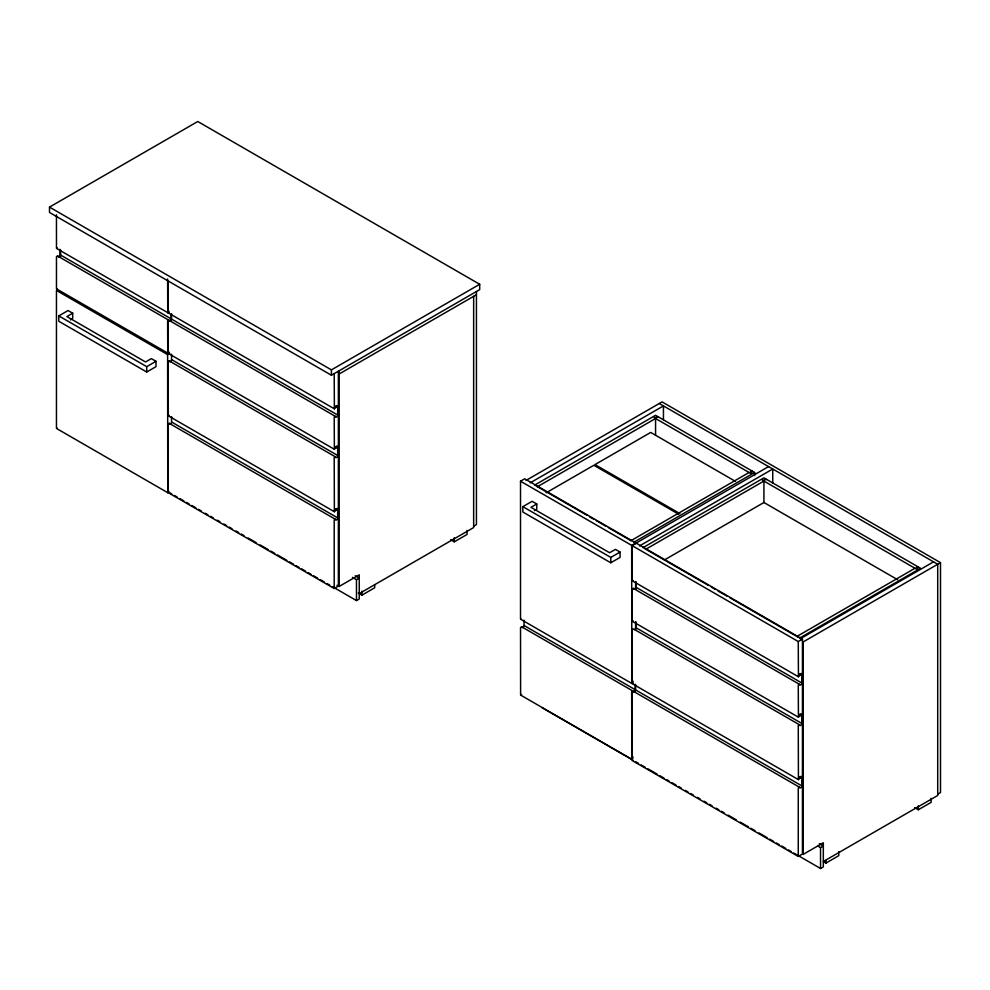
<?xml version="1.0" encoding="UTF-8"?>
<svg xmlns="http://www.w3.org/2000/svg" width="990" height="990" viewBox="0 0 990 990"><rect width="100%" height="100%" fill="white"/><g stroke="black" fill="none" stroke-linecap="round" stroke-linejoin="round"><path stroke-width="1.49" d="M169.154 312.258L168.151 312.828L168.065 280.739M521.606 694.448L520.604 695.029L520.53 627.487L521.681 626.818A1.646 0.953 -60 0 0 521.718 627.14M57.457 248.007L56.48 248.267L56.455 214.793M169.055 352.898L168.09 353.158L168.065 321.119L169.228 320.451A1.646 0.953 -60 0 0 169.81 321.267M169.055 415.33L168.065 415.429L168.065 361.573L169.228 360.904A1.646 0.953 -60 0 0 170.391 361.573A1.646 0.953 -60 0 0 171.555 359.568L171.555 354.21M633.117 580.363L632.127 580.462L632.127 545.639L636.31 543.225L802.445 639.144L802.445 675.316L799.091 674.178M633.117 620.829L632.152 621.089L632.127 589.038L633.291 588.369A1.646 0.953 -60 0 0 634.454 589.038A1.646 0.953 -60 0 0 635.617 587.033L635.617 581.675M633.117 683.249L632.127 683.348L632.127 629.492L633.291 628.823A1.646 0.953 -60 0 0 633.328 629.157M57.333 288.647L56.467 288.56L56.467 256.682L57.606 255.853M57.333 428.237L56.455 428.15L56.455 290.441L167.607 354.606L169.686 353.405M521.26 619.146L520.517 618.911L520.517 481.202L524.7 478.789L635.84 542.953L631.669 545.366L520.517 481.202M49.5 207.108L197.765 121.51L479.692 284.279L479.692 289.637L331.415 375.235L49.5 212.466L49.5 207.108L331.415 369.876L479.692 284.279M72.703 313.211L66.899 316.565L145.555 361.981L151.359 358.628L155.999 361.3L155.999 366.659L146.718 372.017L58.781 321.255L58.781 315.897L68.062 310.538L72.703 313.211L72.703 318.57L70.377 319.906M58.781 315.897L146.718 366.659L155.999 361.3M339.075 374.034L476.438 294.723M335.028 406.259L338.382 407.385L338.382 371.213M335.028 406.791L338.382 407.93L338.382 447.839L335.028 446.713M335.028 447.245L338.382 448.383L338.382 510.271L335.028 509.145M335.028 509.677L338.382 510.803L338.382 586.092L334.199 588.505L168.065 492.587L168.065 424.005L169.228 423.336A1.646 0.953 -60 0 0 170.391 424.005A1.646 0.953 -60 0 0 171.555 421.988L171.555 416.629M336.984 585.288L339.075 586.501L359.259 574.843L359.259 598.962L356.474 600.559L332.38 586.649M526.037 480.435L662.062 401.891L940.5 562.654L940.5 792.532L937.716 794.141M352.465 577.343L356.474 579.67L359.259 578.061L355.249 575.735M530.207 482.848L663.449 405.912L663.449 419.785M534.55 485.162L655.566 415.293L754.64 472.49L754.64 475.571M537.459 486.696L655.566 418.51L655.566 435.353M658.35 416.901L654.167 417.706L750.47 473.294L751.856 472.49L750.47 471.686L751.856 470.881M473.653 526.21L476.438 524.601L476.438 291.506M359.259 593.604L473.653 527.559L473.653 296.332M358.293 593.035L361.932 595.139L374.69 587.775L374.69 585.09M450.648 539.723L454.274 541.827L467.045 534.452L467.045 530.43M546.109 492.822L593.851 465.263L678.707 514.255M536.766 503.972L530.962 507.325L609.617 552.742L615.421 549.388L620.062 552.061L620.062 557.419L610.781 562.778L522.844 512.016L522.844 506.657L532.125 501.299L536.766 503.972L536.766 509.33L534.439 510.667M630.964 540.676L749.071 472.49M633.625 542.359L754.64 472.49M522.844 506.657L610.781 557.419L620.062 552.061M635.32 543.522L768.562 466.599M639.49 545.936L772.745 469.012L772.745 482.885M642.906 547.718L763.921 477.848L920.539 568.272L799.536 638.142M645.827 549.252L763.921 481.066L763.921 502.499L664.401 559.956M766.705 479.457L762.535 480.261L916.369 569.077L917.755 568.272L916.369 567.468L917.755 566.664M796.876 636.459L914.983 568.272M800.291 638.773L933.545 561.85M632.127 545.639L798.262 641.557L802.445 639.144M940.5 562.654L803.138 641.953L803.138 854.42L823.321 842.762L823.321 866.881L820.537 868.49L793.77 853.034M799.091 674.71L802.445 675.848L802.445 715.77L799.091 714.632M799.091 715.176L802.445 716.302L802.445 778.202L799.091 777.063M799.091 777.596L802.445 778.734L802.445 854.024L798.262 856.437L632.127 760.518L632.127 691.923L633.291 691.255A1.646 0.953 -60 0 0 633.328 691.577M817.864 846.042L820.537 847.588L823.321 845.98L819.312 843.666M823.321 861.523L937.716 795.477L937.716 564.25L659.278 403.499M823.569 861.659L825.994 863.057L838.753 855.694L838.753 851.672M914.711 807.642L918.336 809.746L931.107 802.383L931.107 798.361M56.628 248.478L167.768 312.654L168.758 311.603A1.646 0.953 -60 0 1 168.807 311.231M56.628 288.944L167.768 353.108L168.77 352.056A1.646 0.953 -60 0 1 168.807 351.697M168.362 312.951L334.373 408.833L335.363 407.793A1.646 0.953 -60 0 1 336.526 405.776A1.646 0.953 -60 0 1 337.677 406.445L337.677 407.793M168.238 353.381L334.373 449.287L335.363 448.247A1.646 0.953 -60 0 1 336.526 446.243A1.646 0.953 -60 0 1 337.689 446.911L337.689 448.247M56.628 428.534L167.768 492.698L168.758 491.646A1.646 0.953 -60 0 1 168.807 491.288M168.362 415.837L334.373 511.719L335.363 510.679A1.646 0.953 -60 0 1 336.526 508.662A1.646 0.953 -60 0 1 337.689 509.33L337.689 510.679M632.424 580.882L798.435 676.764L799.425 675.712A1.646 0.953 -60 0 1 800.588 673.707A1.646 0.953 -60 0 1 801.739 674.376L801.739 675.712M632.301 621.299L798.435 717.218L799.425 716.166A1.646 0.953 -60 0 1 800.588 714.161A1.646 0.953 -60 0 1 801.752 714.83L801.752 716.166M632.424 683.768L798.435 779.637L799.425 778.598A1.646 0.953 -60 0 1 800.588 776.593A1.646 0.953 -60 0 1 801.752 777.261L801.752 778.598M167.768 312.654L167.607 278.957M167.768 353.108L167.607 320.847L168.77 320.178A1.646 0.953 -60 0 0 169.921 320.847A1.646 0.953 -60 0 0 171.084 318.842L171.084 314.82M334.373 408.833L334.199 373.626M334.373 449.287L334.199 417.038L335.363 416.369A1.646 0.953 -60 0 0 336.526 417.038A1.646 0.953 -60 0 0 337.689 415.02L337.689 408.325M334.373 511.719L334.199 457.491L335.363 456.823A1.646 0.953 -60 0 0 336.526 457.491A1.646 0.953 -60 0 0 337.689 455.487L337.689 448.779M798.435 676.764L798.262 641.557M167.768 492.698L167.607 354.606M798.435 717.218L798.262 684.956L799.425 684.288A1.646 0.953 -60 0 0 800.588 684.956A1.646 0.953 -60 0 0 801.752 682.952L801.752 676.244M520.691 619.294L631.83 683.459L632.82 682.407A1.646 0.953 -60 0 1 633.167 681.269M798.435 779.637L798.262 725.41L799.425 724.742A1.646 0.953 -60 0 0 800.588 725.41A1.646 0.953 -60 0 0 801.752 723.405L801.752 716.711M520.691 695.116L631.83 759.28L632.82 758.241A1.646 0.953 -60 0 1 633.167 757.09M735.545 481.425L650.69 432.432L595.002 464.595L679.858 513.575M763.872 502.475L897.645 579.707M536.073 485.892L586.897 515.233M589.57 516.78L593.579 519.094M596.252 520.641L605.62 526.037M608.293 527.583L631.026 540.713M644.428 548.448L708.642 585.523M711.315 587.07L715.324 589.384M717.998 590.931L727.365 596.339M730.038 597.873L798.262 637.263M799.784 673.782L802.445 675.316M799.784 674.314L802.445 675.848M59.944 249.307L59.944 254.665L171.084 318.842M171.555 313.743L171.555 319.102L337.689 415.02M635.617 587.033L801.752 682.952M57.618 256.014L168.77 320.178M169.228 320.451L335.363 416.369M633.291 588.369L799.425 684.288M799.784 714.236L802.445 715.77M335.721 446.849L338.382 448.383M799.784 714.768L802.445 716.302M171.555 359.568L337.689 455.487M635.617 622.128L635.617 627.487L801.752 723.405M169.228 360.904L335.363 456.823M634.615 629.591L799.425 724.742M799.784 776.667L802.445 778.202M335.721 509.268L338.382 510.803M799.784 777.199L802.445 778.734M171.555 421.988L337.689 517.906A1.646 0.953 -60 0 1 336.526 519.923A1.646 0.953 -60 0 1 335.363 519.243L169.228 423.336M524.007 620.124L524.007 625.482L635.147 689.646A1.646 0.953 -60 0 1 633.984 691.651M635.617 684.56L635.617 689.919L801.752 785.837A1.646 0.953 -60 0 1 800.588 787.842A1.646 0.953 -60 0 1 799.425 787.174L634.615 692.022M521.681 626.818L632.82 690.983A1.646 0.953 -60 0 0 633.167 691.738M169.067 492.364L171.74 493.911M174.426 495.458L177.099 497.005M179.772 498.552L183.794 500.866M186.467 502.413L189.152 503.96M191.825 505.506L195.834 507.821M198.52 509.367L201.193 510.914M205.215 513.228L207.888 514.775M210.561 516.322L213.246 517.869M217.256 520.183L219.941 521.73M223.95 524.057L226.623 525.591M229.309 527.138L231.982 528.685M236.004 531.011L238.677 532.558M241.35 534.093L244.035 535.639M248.044 537.966L256.076 542.594M260.098 544.921L268.129 549.561M270.802 551.096L274.824 553.422M277.497 554.969L286.865 560.377M289.55 561.924L293.56 564.238M296.233 565.785L298.918 567.332M301.591 568.879L305.613 571.193M308.286 572.74L310.959 574.287M313.644 575.833L317.654 578.148M320.339 579.695L324.349 582.021M327.022 583.556L329.707 585.102M542.099 707.739L633.13 760.283M635.803 761.83L638.488 763.377M641.161 764.923L645.183 767.238M647.856 768.785L657.224 774.205M659.897 775.739L663.919 778.066M666.592 779.613L669.277 781.16M671.95 782.706L675.972 785.021M678.645 786.567L681.318 788.114M685.34 790.428L688.013 791.975M690.686 793.522L693.371 795.069M697.381 797.383L700.066 798.93M704.076 801.244L706.761 802.791M709.434 804.338L712.107 805.885M716.129 808.199L718.802 809.746M721.475 811.293L724.16 812.84M728.17 815.166L736.201 819.794M740.223 822.121L748.254 826.749M750.927 828.296L754.949 830.622M758.959 832.937L766.99 837.577M769.676 839.124L773.685 841.438M776.37 842.985L779.043 844.532M781.716 846.079L785.738 848.393M788.411 849.94L791.084 851.487M631.83 683.459L631.669 545.366M631.83 759.28L631.669 691.651L632.82 690.983M799.425 787.174L798.262 787.842L798.262 856.437M335.363 519.243L334.199 519.923L334.199 588.505M918.336 805.724L918.336 809.746M825.994 860.384L825.994 863.057M820.537 847.588L820.537 868.49M801.752 779.13L801.752 785.837M635.84 581.588L635.84 589.31M635.84 621.757L635.84 629.479M635.147 684.288L635.147 689.646M610.781 557.419L610.781 562.778M454.274 537.805L454.274 541.827M361.932 591.117L361.932 595.139M356.474 579.67L356.474 600.559M339.075 370.817L339.075 586.501M337.689 511.211L337.689 517.906M331.415 369.876L331.415 375.235M146.718 366.659L146.718 372.017M60.638 250.222L60.638 256.385M524.007 625.482A1.646 0.953 -60 0 1 522.262 627.648M635.617 689.919A1.646 0.953 -60 0 1 634.145 692.047M635.617 627.487A1.646 0.953 -60 0 1 634.145 629.628M171.555 319.102A1.646 0.953 -60 0 1 170.082 321.243M59.944 254.665A1.646 0.953 -60 0 1 59.227 256.323A1.646 0.953 -60 0 1 57.965 256.757"/></g></svg>
